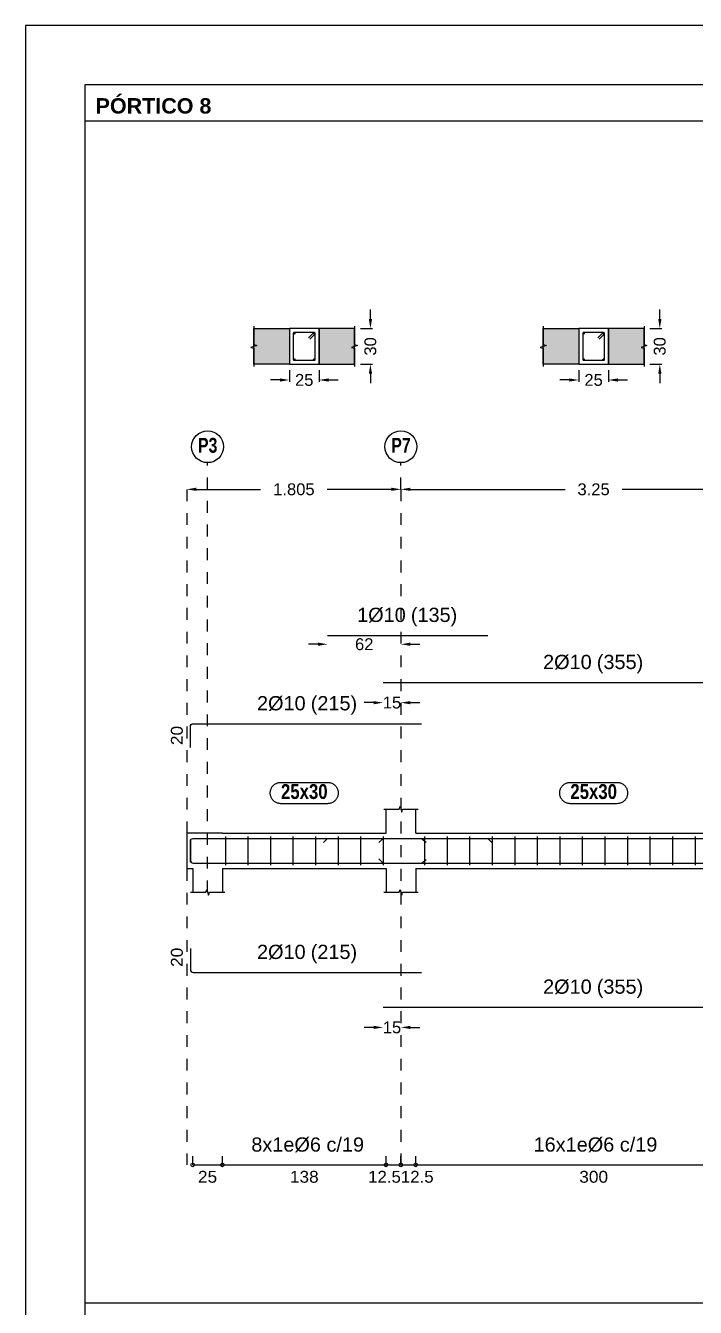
# Model space of a CAD drawing. Extents: x 2455 to 9764, y -806 to 181.
# Drawn here: x 4955.92 to 4961.57, y -398.53 to -387.73 of the extents above; entities that cross this region are included whole.
import ezdxf
from ezdxf.enums import TextEntityAlignment as Align

# ---------------------------------------------------------------- set-up
doc = ezdxf.new("R2010")
doc.units = 0
doc.header["$LTSCALE"] = 0.2
doc.header["$MEASUREMENT"] = 0
doc.linetypes.add('CYPE_RAYAPUNTO', pattern=[0.4125, 0.2025, -0.105, 0, -0.105])
doc.linetypes.add('PUNTOS2', pattern=[0.125, 0, -0.125])
doc.layers.add('01_cartela', color=6, linetype='CONTINUOUS', plot=False)
for name, color, linetype in [('01_cotas', 4, 'CONTINUOUS'), ('01_parcela', 7, 'CONTINUOUS'), ('01_primera', 5, 'CONTINUOUS'), ('01_texto cartela', 4, 'CONTINUOUS'), ('ALZ_CONT_NUDOS', 5, 'CONTINUOUS'), ('ALZ_CONT_VIG_HORMIGON', 5, 'CONTINUOUS'), ('ALZ_COT_COT_LIN_APOYOS', 120, 'CYPE_RAYAPUNTO'), ('ALZ_REF_REF_REFERENCIA', 3, 'CONTINUOUS'), ('ALZ_REF_TEXTO_REF_NOMBRE', 3, 'CONTINUOUS'), ('ARM_LONGITUDINAL_Ø10', 4, 'CONTINUOUS'), ('ARM_TRANSVERSAL_Ø6', 4, 'CONTINUOUS'), ('SEC_CONT_FORJADOS_SECCION', 8, 'CONTINUOUS'), ('SEC_CONT_VIG_HORMIGON_SECCION', 2, 'CONTINUOUS'), ('UNI_CORTANTES', 3, 'CONTINUOUS')]:
    doc.layers.add(name, color=color, linetype=linetype)
doc.layers.add('VIG_CARAS', color=5, linetype='CONTINUOUS', lineweight=9)
doc.styles.add('BERNARDO', font='GOTHICB.TTF')
doc.styles.add('CYPETXT_0.15', font='arial.ttf', dxfattribs={"height": 0.1})
doc.styles.add('Estilo1', font='swissel.ttf')
doc.styles.add('NIEVES2', font='sanss___.ttf')
doc.styles.add('NIEVES3', font='swisseb.ttf')
doc.styles.add('ROMANS', font='romans')
doc.dimstyles.new('DECIMAL-50', dxfattribs={"dimtxt": 0.08, "dimasz": 0.15, "dimexe": 0.05, "dimexo": 0.05, "dimgap": 0.09, "dimtad": 0, "dimzin": 0, "dimdsep": 46, "dimtxsty": 'ROMANS', "dimblk": 'DOTSMALL', "dimcen": 0.09, "dimclrt": 7, "dimadec": 0, "dimazin": 0, "dimtfac": 1.38, "dimtix": 1, "dimtofl": 0, "dimtmove": 2, "dimatfit": 3, "dimldrblk": 'OBLIQUE', "dimfxl": 1, "dimtolj": 1, "dimtzin": 0, "dimarcsym": 0})

# ---------------------------------------------------------------- blocks, each defined once
blk = doc.blocks.new('*D270')
at = {"layer": '01_cotas', "color": 0, "linetype": 'PUNTOS2', "lineweight": -2, "transparency": 16777216}
for p, q in [((4958.144, -390.633), (4958.144, -390.766)), ((4958.394, -390.633), (4958.394, -390.766))]:
    blk.add_line(p, q, dxfattribs=at)
at = {"layer": '01_cotas', "color": 0, "lineweight": -2, "transparency": 16777216}
for p, q in [((4958.064, -390.716), (4957.984, -390.716)), ((4958.474, -390.716), (4958.554, -390.716))]:
    blk.add_line(p, q, dxfattribs=at)
at = {"layer": '01_cotas', "color": 0, "transparency": 16777216}
for points in [[(4958.064, -390.703), (4958.064, -390.73), (4958.144, -390.716)], [(4958.474, -390.703), (4958.474, -390.73), (4958.394, -390.716)]]:
    blk.add_solid(points, dxfattribs=at)
at = {"layer": '01_cotas', "color": 5, "transparency": 16777216, "insert": (4958.269, -390.716), "char_height": 0.1, "attachment_point": 5, "style": 'Estilo1'}
blk.add_mtext('\\A1;25', dxfattribs=at)
blk = doc.blocks.new('*D271')
at = {"layer": '01_cotas', "color": 0, "lineweight": -2, "transparency": 16777216}
for p, q in [((4958.827, -390.203), (4958.827, -390.123)), ((4958.827, -390.663), (4958.827, -390.743))]:
    blk.add_line(p, q, dxfattribs=at)
at = {"layer": '01_cotas', "color": 0, "linetype": 'PUNTOS2', "lineweight": -2, "transparency": 16777216}
for p, q in [((4958.744, -390.283), (4958.877, -390.283)), ((4958.744, -390.583), (4958.877, -390.583))]:
    blk.add_line(p, q, dxfattribs=at)
at = {"layer": '01_cotas', "color": 0, "transparency": 16777216}
for points in [[(4958.814, -390.203), (4958.841, -390.203), (4958.827, -390.283)], [(4958.814, -390.663), (4958.841, -390.663), (4958.827, -390.583)]]:
    blk.add_solid(points, dxfattribs=at)
at = {"layer": '01_cotas', "color": 5, "transparency": 16777216, "insert": (4958.827, -390.433), "char_height": 0.1, "attachment_point": 5, "rotation": 90, "style": 'Estilo1'}
blk.add_mtext('\\A1;30', dxfattribs=at)
blk = doc.blocks.new('*D272')
at = {"layer": '01_cotas', "color": 0, "linetype": 'PUNTOS2', "lineweight": -2, "transparency": 16777216}
for p, q in [((4960.584, -390.633), (4960.584, -390.766)), ((4960.834, -390.633), (4960.834, -390.766))]:
    blk.add_line(p, q, dxfattribs=at)
at = {"layer": '01_cotas', "color": 0, "lineweight": -2, "transparency": 16777216}
for p, q in [((4960.504, -390.716), (4960.424, -390.716)), ((4960.914, -390.716), (4960.994, -390.716))]:
    blk.add_line(p, q, dxfattribs=at)
at = {"layer": '01_cotas', "color": 0, "transparency": 16777216}
for points in [[(4960.504, -390.703), (4960.504, -390.73), (4960.584, -390.716)], [(4960.914, -390.703), (4960.914, -390.73), (4960.834, -390.716)]]:
    blk.add_solid(points, dxfattribs=at)
at = {"layer": '01_cotas', "color": 5, "transparency": 16777216, "insert": (4960.709, -390.716), "char_height": 0.1, "attachment_point": 5, "style": 'Estilo1'}
blk.add_mtext('\\A1;25', dxfattribs=at)
blk = doc.blocks.new('*D273')
at = {"layer": '01_cotas', "color": 0, "lineweight": -2, "transparency": 16777216}
for p, q in [((4961.267, -390.203), (4961.267, -390.123)), ((4961.267, -390.663), (4961.267, -390.743))]:
    blk.add_line(p, q, dxfattribs=at)
at = {"layer": '01_cotas', "color": 0, "linetype": 'PUNTOS2', "lineweight": -2, "transparency": 16777216}
for p, q in [((4961.184, -390.283), (4961.317, -390.283)), ((4961.184, -390.583), (4961.317, -390.583))]:
    blk.add_line(p, q, dxfattribs=at)
at = {"layer": '01_cotas', "color": 0, "transparency": 16777216}
for points in [[(4961.254, -390.203), (4961.281, -390.203), (4961.267, -390.283)], [(4961.254, -390.663), (4961.281, -390.663), (4961.267, -390.583)]]:
    blk.add_solid(points, dxfattribs=at)
at = {"layer": '01_cotas', "color": 5, "transparency": 16777216, "insert": (4961.267, -390.433), "char_height": 0.1, "attachment_point": 5, "rotation": 90, "style": 'Estilo1'}
blk.add_mtext('\\A1;30', dxfattribs=at)
blk = doc.blocks.new('*D280')
at = {"layer": '01_cotas', "color": 0, "lineweight": -2, "transparency": 16777216}
for p, q in [((4957.359, -391.638), (4957.901, -391.638)), ((4959.004, -391.638), (4958.463, -391.638))]:
    blk.add_line(p, q, dxfattribs=at)
at = {"layer": '01_cotas', "color": 0, "transparency": 16777216}
for points in [[(4957.359, -391.624), (4957.359, -391.651), (4957.279, -391.638)], [(4959.004, -391.624), (4959.004, -391.651), (4959.084, -391.638)]]:
    blk.add_solid(points, dxfattribs=at)
at = {"layer": '01_cotas', "color": 5, "transparency": 16777216, "insert": (4958.182, -391.638), "char_height": 0.1, "attachment_point": 5, "style": 'Estilo1'}
blk.add_mtext('\\A1;1.805', dxfattribs=at)
blk = doc.blocks.new('*D281')
at = {"layer": '01_cotas', "color": 0, "lineweight": -2, "transparency": 16777216}
for p, q in [((4959.164, -391.638), (4960.469, -391.638)), ((4962.254, -391.638), (4960.95, -391.638))]:
    blk.add_line(p, q, dxfattribs=at)
at = {"layer": '01_cotas', "color": 0, "transparency": 16777216}
for points in [[(4959.164, -391.624), (4959.164, -391.651), (4959.084, -391.638)], [(4962.254, -391.624), (4962.254, -391.651), (4962.334, -391.638)]]:
    blk.add_solid(points, dxfattribs=at)
at = {"layer": '01_cotas', "color": 5, "transparency": 16777216, "insert": (4960.709, -391.638), "char_height": 0.1, "attachment_point": 5, "style": 'Estilo1'}
blk.add_mtext('\\A1;3.25', dxfattribs=at)
blk = doc.blocks.new('*D284')
at = {"layer": '01_cotas', "color": 0, "lineweight": -2, "transparency": 16777216}
for p, q in [((4958.854, -393.436), (4958.774, -393.436)), ((4959.164, -393.436), (4959.244, -393.436))]:
    blk.add_line(p, q, dxfattribs=at)
at = {"layer": '01_cotas', "color": 0, "transparency": 16777216}
for points in [[(4958.854, -393.423), (4958.854, -393.45), (4958.934, -393.436)], [(4959.164, -393.423), (4959.164, -393.45), (4959.084, -393.436)]]:
    blk.add_solid(points, dxfattribs=at)
at = {"layer": '01_cotas', "color": 5, "transparency": 16777216, "insert": (4959.009, -393.436), "char_height": 0.1, "attachment_point": 5, "style": 'Estilo1'}
blk.add_mtext('\\A1;15', dxfattribs=at)
blk = doc.blocks.new('*D285')
at = {"layer": '01_cotas', "color": 0, "lineweight": -2, "transparency": 16777216}
for p, q in [((4958.854, -396.174), (4958.774, -396.174)), ((4959.164, -396.174), (4959.244, -396.174))]:
    blk.add_line(p, q, dxfattribs=at)
at = {"layer": '01_cotas', "color": 0, "transparency": 16777216}
for points in [[(4958.854, -396.16), (4958.854, -396.187), (4958.934, -396.174)], [(4959.164, -396.16), (4959.164, -396.187), (4959.084, -396.174)]]:
    blk.add_solid(points, dxfattribs=at)
at = {"layer": '01_cotas', "color": 5, "transparency": 16777216, "insert": (4959.009, -396.174), "char_height": 0.1, "attachment_point": 5, "style": 'Estilo1'}
blk.add_mtext('\\A1;15', dxfattribs=at)
blk = doc.blocks.new('*D286')
at = {"layer": '01_cotas', "color": 0, "lineweight": -2, "transparency": 16777216}
for p, q in [((4958.386, -392.944), (4958.306, -392.944)), ((4959.164, -392.944), (4959.244, -392.944))]:
    blk.add_line(p, q, dxfattribs=at)
at = {"layer": '01_cotas', "color": 0, "transparency": 16777216}
for points in [[(4958.386, -392.93), (4958.386, -392.957), (4958.466, -392.944)], [(4959.164, -392.93), (4959.164, -392.957), (4959.084, -392.944)]]:
    blk.add_solid(points, dxfattribs=at)
at = {"layer": '01_cotas', "color": 5, "transparency": 16777216, "insert": (4958.775, -392.944), "char_height": 0.1, "attachment_point": 5, "style": 'Estilo1'}
blk.add_mtext('\\A1;62', dxfattribs=at)

msp = doc.modelspace()

# ---------------------------------------------------------------- hatches: boundary and pattern name
at = {"layer": 'SEC_CONT_FORJADOS_SECCION', "true_color": 0xdad7d3}
for points in [[(4957.844, -390.283), (4958.144, -390.283), (4958.144, -390.583), (4957.844, -390.583)], [(4958.694, -390.283), (4958.394, -390.283), (4958.394, -390.583), (4958.694, -390.583)], [(4960.284, -390.283), (4960.584, -390.283), (4960.584, -390.583), (4960.284, -390.583)], [(4961.134, -390.283), (4960.834, -390.283), (4960.834, -390.583), (4961.134, -390.583)]]:
    msp.add_hatch(color=254, dxfattribs=at).paths.add_polyline_path(points)

# ---------------------------------------------------------------- linework, layer by layer
at = {"layer": '01_cartela', "color": 3}
msp.add_lwpolyline([(4955.92, -387.729), (4955.92, -409.264), (4986.558, -409.264), (4986.558, -387.729)], close=True, dxfattribs=at)
at = {"layer": '01_parcela', "color": 7, "ltscale": 2.5}
for p, q in [((4956.42, -388.229), (4956.419, -398.496)), ((4968.005, -388.229), (4956.42, -388.229)), ((4956.419, -398.496), (4956.418, -408.764)), ((4956.419, -398.496), (4968.005, -398.496))]:
    msp.add_line(p, q, dxfattribs=at)
at = {"layer": '01_primera', "ltscale": 2.5}
msp.add_line((4956.42, -388.531), (4968.005, -388.531), dxfattribs=at)
at = {"layer": 'ALZ_CONT_NUDOS'}
for p, q in [((4958.959, -394.535), (4958.959, -394.335)), ((4959.209, -394.535), (4959.209, -394.335)), ((4957.329, -394.835), (4957.329, -395.035)), ((4957.579, -394.835), (4957.579, -395.035)), ((4958.959, -394.835), (4958.959, -395.035)), ((4959.209, -394.835), (4959.209, -395.035))]:
    msp.add_line(p, q, dxfattribs=at)
for points in [[(4958.939, -394.335), (4959.069, -394.335), (4959.077, -394.31), (4959.092, -394.36), (4959.099, -394.335), (4959.229, -394.335)], [(4957.579, -394.535), (4957.329, -394.535), (4957.279, -394.535), (4957.279, -394.835), (4957.329, -394.835)], [(4957.309, -395.035), (4957.439, -395.035), (4957.447, -395.01), (4957.462, -395.06), (4957.469, -395.035), (4957.599, -395.035)], [(4958.939, -395.035), (4959.069, -395.035), (4959.077, -395.01), (4959.092, -395.06), (4959.099, -395.035), (4959.229, -395.035)]]:
    msp.add_lwpolyline(points, dxfattribs=at)
at = {"layer": 'ALZ_CONT_VIG_HORMIGON'}
for p, q in [((4957.579, -394.535), (4958.959, -394.535)), ((4959.209, -394.535), (4962.209, -394.535)), ((4957.579, -394.835), (4958.959, -394.835)), ((4959.209, -394.835), (4962.209, -394.835))]:
    msp.add_line(p, q, dxfattribs=at)
at = {"layer": 'ALZ_COT_COT_LIN_APOYOS'}
for p, q in [((4957.454, -391.638), (4957.454, -391.413)), ((4959.084, -391.638), (4959.084, -391.413)), ((4957.279, -391.638), (4957.279, -397.333)), ((4957.454, -395.035), (4957.454, -391.638)), ((4959.084, -391.638), (4959.084, -397.333))]:
    msp.add_line(p, q, dxfattribs=at)
at = {"layer": 'ALZ_REF_REF_REFERENCIA'}
for centre in [(4957.454, -391.279), (4959.084, -391.279)]:
    msp.add_circle(centre, 0.134, dxfattribs=at)
at = {"layer": 'ALZ_REF_TEXTO_REF_NOMBRE', "color": 5}
for points in [[(4958.466, -394.108), (4958.472, -394.108), (4958.478, -394.108), (4958.484, -394.109), (4958.49, -394.111), (4958.495, -394.113), (4958.501, -394.115), (4958.507, -394.117), (4958.512, -394.12), (4958.517, -394.123), (4958.522, -394.127), (4958.526, -394.131), (4958.531, -394.135), (4958.535, -394.139), (4958.538, -394.144), (4958.542, -394.149), (4958.545, -394.154), (4958.548, -394.16), (4958.55, -394.165), (4958.552, -394.171), (4958.553, -394.177), (4958.555, -394.183), (4958.555, -394.189), (4958.556, -394.195), (4958.556, -394.201), (4958.555, -394.207), (4958.555, -394.213), (4958.553, -394.218), (4958.552, -394.224), (4958.55, -394.23), (4958.548, -394.235), (4958.545, -394.241), (4958.542, -394.246), (4958.538, -394.251), (4958.535, -394.256), (4958.531, -394.26), (4958.526, -394.264), (4958.522, -394.268), (4958.517, -394.272), (4958.512, -394.275), (4958.507, -394.278), (4958.501, -394.28), (4958.495, -394.283), (4958.49, -394.284), (4958.484, -394.286), (4958.478, -394.287), (4958.472, -394.287), (4958.466, -394.288), (4958.073, -394.288), (4958.067, -394.287), (4958.061, -394.287), (4958.055, -394.286), (4958.049, -394.284), (4958.043, -394.283), (4958.038, -394.28), (4958.032, -394.278), (4958.027, -394.275), (4958.022, -394.272), (4958.017, -394.268), (4958.013, -394.264), (4958.008, -394.26), (4958.004, -394.256), (4958, -394.251), (4957.997, -394.246), (4957.994, -394.241), (4957.991, -394.235), (4957.989, -394.23), (4957.987, -394.224), (4957.985, -394.218), (4957.984, -394.213), (4957.983, -394.207), (4957.983, -394.201), (4957.983, -394.195), (4957.983, -394.189), (4957.984, -394.183), (4957.985, -394.177), (4957.987, -394.171), (4957.989, -394.165), (4957.991, -394.16), (4957.994, -394.154), (4957.997, -394.149), (4958, -394.144), (4958.004, -394.139), (4958.008, -394.135), (4958.013, -394.131), (4958.017, -394.127), (4958.022, -394.123), (4958.027, -394.12), (4958.032, -394.117), (4958.038, -394.115), (4958.043, -394.113), (4958.049, -394.111), (4958.055, -394.109), (4958.061, -394.108), (4958.067, -394.108), (4958.073, -394.108), (4958.466, -394.108)], [(4960.906, -394.108), (4960.912, -394.108), (4960.918, -394.108), (4960.924, -394.109), (4960.93, -394.111), (4960.935, -394.113), (4960.941, -394.115), (4960.947, -394.117), (4960.952, -394.12), (4960.957, -394.123), (4960.962, -394.127), (4960.966, -394.131), (4960.971, -394.135), (4960.975, -394.139), (4960.978, -394.144), (4960.982, -394.149), (4960.985, -394.154), (4960.988, -394.16), (4960.99, -394.165), (4960.992, -394.171), (4960.993, -394.177), (4960.995, -394.183), (4960.995, -394.189), (4960.996, -394.195), (4960.996, -394.201), (4960.995, -394.207), (4960.995, -394.213), (4960.993, -394.218), (4960.992, -394.224), (4960.99, -394.23), (4960.988, -394.235), (4960.985, -394.241), (4960.982, -394.246), (4960.978, -394.251), (4960.975, -394.256), (4960.971, -394.26), (4960.966, -394.264), (4960.962, -394.268), (4960.957, -394.272), (4960.952, -394.275), (4960.947, -394.278), (4960.941, -394.28), (4960.935, -394.283), (4960.93, -394.284), (4960.924, -394.286), (4960.918, -394.287), (4960.912, -394.287), (4960.906, -394.288), (4960.513, -394.288), (4960.507, -394.287), (4960.501, -394.287), (4960.495, -394.286), (4960.489, -394.284), (4960.483, -394.283), (4960.478, -394.28), (4960.472, -394.278), (4960.467, -394.275), (4960.462, -394.272), (4960.457, -394.268), (4960.453, -394.264), (4960.448, -394.26), (4960.444, -394.256), (4960.44, -394.251), (4960.437, -394.246), (4960.434, -394.241), (4960.431, -394.235), (4960.429, -394.23), (4960.427, -394.224), (4960.425, -394.218), (4960.424, -394.213), (4960.423, -394.207), (4960.423, -394.201), (4960.423, -394.195), (4960.423, -394.189), (4960.424, -394.183), (4960.425, -394.177), (4960.427, -394.171), (4960.429, -394.165), (4960.431, -394.16), (4960.434, -394.154), (4960.437, -394.149), (4960.44, -394.144), (4960.444, -394.139), (4960.448, -394.135), (4960.453, -394.131), (4960.457, -394.127), (4960.462, -394.123), (4960.467, -394.12), (4960.472, -394.117), (4960.478, -394.115), (4960.483, -394.113), (4960.489, -394.111), (4960.495, -394.109), (4960.501, -394.108), (4960.507, -394.108), (4960.513, -394.108), (4960.906, -394.108)]]:
    msp.add_lwpolyline(points, close=True, dxfattribs=at)
at = {"layer": 'ARM_LONGITUDINAL_Ø10'}
for p, q in [((4958.466, -394.581), (4958.431, -394.616)), ((4958.934, -394.581), (4958.899, -394.616)), ((4959.259, -394.581), (4959.298, -394.612)), ((4959.816, -394.581), (4959.852, -394.616)), ((4958.934, -394.789), (4958.899, -394.753)), ((4959.259, -394.789), (4959.298, -394.757))]:
    msp.add_line(p, q, dxfattribs=at)
for points in [[(4958.466, -392.869), (4959.816, -392.869)], [(4958.934, -393.265), (4962.484, -393.265)], [(4957.309, -393.814), (4957.309, -393.639), (4957.311, -393.629), (4957.317, -393.621), (4957.325, -393.616), (4957.334, -393.614), (4959.259, -393.614)], [(4957.309, -394.781), (4957.309, -394.606), (4957.311, -394.596), (4957.317, -394.588), (4957.325, -394.583), (4957.334, -394.581), (4959.259, -394.581)], [(4957.309, -394.589), (4957.309, -394.764), (4957.311, -394.773), (4957.317, -394.781), (4957.325, -394.787), (4957.334, -394.789), (4959.259, -394.789)], [(4958.466, -394.581), (4959.816, -394.581)], [(4958.934, -394.581), (4962.484, -394.581)], [(4958.934, -394.789), (4962.484, -394.789)], [(4957.309, -395.51), (4957.309, -395.685), (4957.311, -395.694), (4957.317, -395.702), (4957.325, -395.708), (4957.334, -395.71), (4959.259, -395.71)], [(4958.934, -396.003), (4962.484, -396.003)]]:
    msp.add_lwpolyline(points, dxfattribs=at)
for centre in [(4958.185, -390.324), (4958.353, -390.324), (4960.625, -390.324), (4960.793, -390.324), (4958.185, -390.542), (4958.353, -390.542), (4960.625, -390.542), (4960.793, -390.542)]:
    msp.add_circle(centre, 0.005, dxfattribs=at)
at = {"layer": 'ARM_TRANSVERSAL_Ø6'}
for p, q in [((4957.604, -394.565), (4957.604, -394.805)), ((4957.794, -394.565), (4957.794, -394.805)), ((4957.984, -394.565), (4957.984, -394.805)), ((4958.174, -394.565), (4958.174, -394.805)), ((4958.364, -394.565), (4958.364, -394.805)), ((4958.554, -394.565), (4958.554, -394.805)), ((4958.744, -394.565), (4958.744, -394.805)), ((4958.934, -394.565), (4958.934, -394.805)), ((4959.284, -394.565), (4959.284, -394.805)), ((4959.474, -394.565), (4959.474, -394.805)), ((4959.664, -394.565), (4959.664, -394.805)), ((4959.854, -394.565), (4959.854, -394.805)), ((4960.044, -394.565), (4960.044, -394.805)), ((4960.234, -394.565), (4960.234, -394.805)), ((4960.424, -394.565), (4960.424, -394.805)), ((4960.614, -394.565), (4960.614, -394.805)), ((4960.804, -394.565), (4960.804, -394.805)), ((4960.994, -394.565), (4960.994, -394.805)), ((4961.184, -394.565), (4961.184, -394.805)), ((4961.374, -394.565), (4961.374, -394.805)), ((4961.564, -394.565), (4961.564, -394.805))]:
    msp.add_line(p, q, dxfattribs=at)
for points in [[(4958.317, -390.372), (4958.359, -390.33), (4958.36, -390.329), (4958.361, -390.327), (4958.361, -390.326), (4958.361, -390.324), (4958.361, -390.323), (4958.361, -390.321), (4958.36, -390.32), (4958.359, -390.319), (4958.358, -390.318), (4958.356, -390.317), (4958.355, -390.316), (4958.353, -390.316), (4958.185, -390.316), (4958.182, -390.317), (4958.18, -390.319), (4958.178, -390.321), (4958.177, -390.324), (4958.177, -390.542), (4958.178, -390.545), (4958.18, -390.548), (4958.182, -390.55), (4958.185, -390.55), (4958.353, -390.55), (4958.356, -390.55), (4958.359, -390.548), (4958.361, -390.545), (4958.361, -390.542), (4958.361, -390.324), (4958.361, -390.323), (4958.361, -390.321), (4958.36, -390.32), (4958.359, -390.319), (4958.358, -390.318), (4958.356, -390.317), (4958.355, -390.316), (4958.353, -390.316), (4958.352, -390.316), (4958.35, -390.317), (4958.349, -390.318), (4958.348, -390.319), (4958.305, -390.361)], [(4960.757, -390.372), (4960.799, -390.33), (4960.8, -390.329), (4960.801, -390.327), (4960.801, -390.326), (4960.801, -390.324), (4960.801, -390.323), (4960.801, -390.321), (4960.8, -390.32), (4960.799, -390.319), (4960.798, -390.318), (4960.796, -390.317), (4960.795, -390.316), (4960.793, -390.316), (4960.625, -390.316), (4960.622, -390.317), (4960.62, -390.319), (4960.618, -390.321), (4960.617, -390.324), (4960.617, -390.542), (4960.618, -390.545), (4960.62, -390.548), (4960.622, -390.55), (4960.625, -390.55), (4960.793, -390.55), (4960.796, -390.55), (4960.799, -390.548), (4960.801, -390.545), (4960.801, -390.542), (4960.801, -390.324), (4960.801, -390.323), (4960.801, -390.321), (4960.8, -390.32), (4960.799, -390.319), (4960.798, -390.318), (4960.796, -390.317), (4960.795, -390.316), (4960.793, -390.316), (4960.792, -390.316), (4960.79, -390.317), (4960.789, -390.318), (4960.788, -390.319), (4960.745, -390.361)]]:
    msp.add_lwpolyline(points, dxfattribs=at)
at = {"layer": 'SEC_CONT_FORJADOS_SECCION'}
for points in [[(4957.844, -390.263), (4957.844, -390.418), (4957.869, -390.426), (4957.819, -390.441), (4957.844, -390.448), (4957.844, -390.603)], [(4958.694, -390.263), (4958.694, -390.418), (4958.719, -390.426), (4958.669, -390.441), (4958.694, -390.448), (4958.694, -390.603)], [(4960.284, -390.263), (4960.284, -390.418), (4960.309, -390.426), (4960.259, -390.441), (4960.284, -390.448), (4960.284, -390.603)], [(4961.134, -390.263), (4961.134, -390.418), (4961.159, -390.426), (4961.109, -390.441), (4961.134, -390.448), (4961.134, -390.603)], [(4957.844, -390.283), (4958.144, -390.283), (4958.144, -390.583), (4957.844, -390.583)], [(4958.694, -390.283), (4958.394, -390.283), (4958.394, -390.583), (4958.694, -390.583)], [(4960.284, -390.283), (4960.584, -390.283), (4960.584, -390.583), (4960.284, -390.583)], [(4961.134, -390.283), (4960.834, -390.283), (4960.834, -390.583), (4961.134, -390.583)]]:
    msp.add_lwpolyline(points, dxfattribs=at)
at = {"layer": 'SEC_CONT_FORJADOS_SECCION', "color": 254, "true_color": 0xdad7d3}
for points in [[(4957.844, -390.283), (4958.144, -390.283), (4958.144, -390.583), (4957.844, -390.583)], [(4958.694, -390.283), (4958.394, -390.283), (4958.394, -390.583), (4958.694, -390.583)], [(4960.284, -390.283), (4960.584, -390.283), (4960.584, -390.583), (4960.284, -390.583)], [(4961.134, -390.283), (4960.834, -390.283), (4960.834, -390.583), (4961.134, -390.583)]]:
    msp.add_lwpolyline(points, close=True, dxfattribs=at)
at = {"layer": 'SEC_CONT_VIG_HORMIGON_SECCION'}
for points in [[(4958.394, -390.283), (4958.144, -390.283), (4958.144, -390.583), (4958.394, -390.583), (4958.394, -390.283)], [(4960.834, -390.283), (4960.584, -390.283), (4960.584, -390.583), (4960.834, -390.583), (4960.834, -390.283)]]:
    msp.add_lwpolyline(points, close=True, dxfattribs=at)
at = {"layer": 'UNI_CORTANTES', "color": 2}
for p, q in [((4957.329, -397.333), (4957.329, -397.258)), ((4957.579, -397.333), (4957.579, -397.258)), ((4958.959, -397.333), (4958.959, -397.258)), ((4959.084, -397.333), (4959.084, -397.258)), ((4959.209, -397.333), (4959.209, -397.258))]:
    msp.add_line(p, q, dxfattribs=at)
for points in [[(4957.329, -397.333), (4957.579, -397.333), (4957.579, -397.258)], [(4957.579, -397.333), (4958.959, -397.333), (4958.959, -397.258)], [(4958.959, -397.333), (4959.084, -397.333), (4959.084, -397.258)], [(4959.084, -397.333), (4959.209, -397.333), (4959.209, -397.258)], [(4959.209, -397.333), (4962.209, -397.333), (4962.209, -397.258)]]:
    msp.add_lwpolyline(points, dxfattribs=at)
for centre in [(4957.329, -397.333), (4957.579, -397.333), (4957.579, -397.333), (4958.959, -397.333), (4958.959, -397.333), (4959.084, -397.333), (4959.084, -397.333), (4959.209, -397.333), (4959.209, -397.333)]:
    msp.add_circle(centre, 0.015, dxfattribs=at)

# ---------------------------------------------------------------- texts
at = {"layer": '01_texto cartela', "color": 5, "style": 'NIEVES3'}
msp.add_text('PÓRTICO 8', height=0.1297, dxfattribs=at).set_placement((4956.51, -388.47))
at = {"layer": 'ALZ_REF_TEXTO_REF_NOMBRE', "color": 5, "style": 'BERNARDO'}
for s, width, p, p2 in [('P3', 0.846434, (4957.372, -391.329), (4957.537, -391.329)), ('P7', 0.846434, (4959.002, -391.329), (4959.167, -391.329)), ('25x30', 0.806421, (4958.073, -394.248), (4958.466, -394.248)), ('25x30', 0.806421, (4960.513, -394.248), (4960.906, -394.248))]:
    msp.add_text(s, height=0.125, dxfattribs=dict(at, width=width)).set_placement(p, p2, align=Align.FIT)
at = {"layer": 'UNI_CORTANTES', "color": 4, "style": 'CYPETXT_0.15', "width": 1.042546}
for p, p2 in [((4957.245, -393.794), (4957.245, -393.632)), ((4957.245, -395.664), (4957.245, -395.502))]:
    msp.add_text('20', height=0.1, rotation=90, dxfattribs=at).set_placement(p, p2, align=Align.FIT)
at = {"layer": 'UNI_CORTANTES', "color": 2, "style": 'CYPETXT_0.15'}
for s, width, p, p2 in [('25', 1.042546, (4957.373, -397.483), (4957.535, -397.483)), ('138', 1.042546, (4958.148, -397.483), (4958.391, -397.483)), ('12.5', 1.015093, (4958.808, -397.483), (4959.084, -397.483)), ('12.5', 1.015093, (4959.084, -397.483), (4959.36, -397.483)), ('300', 1.042546, (4960.588, -397.483), (4960.831, -397.483))]:
    msp.add_text(s, height=0.1, dxfattribs=dict(at, width=width)).set_placement(p, p2, align=Align.FIT)
at = {"layer": 'VIG_CARAS', "color": 5, "style": 'NIEVES2'}
for s, p in [('1%%c10', (4958.715, -392.792)), ('(135)', (4959.168, -392.792)), ('2%%c10', (4960.283, -393.189)), ('(355)', (4960.736, -393.189)), ('2%%c10', (4957.871, -393.537)), ('(215)', (4958.324, -393.537)), ('2%%c10', (4957.871, -395.633)), ('(215)', (4958.324, -395.633)), ('2%%c10', (4960.283, -395.926)), ('(355)', (4960.736, -395.926))]:
    msp.add_text(s, height=0.12, dxfattribs=at).set_placement(p, align=Align.BOTTOM_LEFT)
at = {"layer": 'VIG_CARAS', "color": 4, "style": 'NIEVES2'}
for s, p in [('8x1e%%c6 c/19', (4957.823, -397.257)), ('16x1e%%c6 c/19', (4960.203, -397.257))]:
    msp.add_text(s, height=0.12, dxfattribs=at).set_placement(p, align=Align.BOTTOM_LEFT)

# ---------------------------------------------------------------- dimensions: what is measured, and where the dimension line sits
at = {"layer": '01_cotas', "color": 2}
for p1, p2, distance, text, picture, middle in [((4958.694, -390.583), (4958.694, -390.283), -0.133, '30', '*D271', (4958.827, -390.433)), ((4961.134, -390.583), (4961.134, -390.283), -0.133, '30', '*D273', (4961.267, -390.433)), ((4958.144, -390.583), (4958.394, -390.583), -0.133, '25', '*D270', (4958.269, -390.716)), ((4960.584, -390.583), (4960.834, -390.583), -0.133, '25', '*D272', (4960.709, -390.716)), ((4959.084, -391.638), (4957.279, -391.638), 0, '1.805', '*D280', (4958.182, -391.638)), ((4962.334, -391.638), (4959.084, -391.638), 0, '3.25', '*D281', (4960.709, -391.638)), ((4958.466, -392.944), (4959.084, -392.944), 0, '62', '*D286', (4958.775, -392.944)), ((4958.934, -393.436), (4959.084, -393.436), 0, '15', '*D284', (4959.009, -393.436)), ((4958.934, -396.174), (4959.084, -396.174), 0, '15', '*D285', (4959.009, -396.174))]:
    dim = msp.add_aligned_dim(p1=p1, p2=p2, distance=distance, text=text, dimstyle='DECIMAL-50', override={"dimtxt": 0.1, "dimasz": 0.08, "dimtxsty": 'Estilo1', "dimsah": 1, "dimclrt": 5, "dimfxl": 0.09, "dimarcsym": 2}, dxfattribs=at)
    dim.commit()
    dim.dimension.update_dxf_attribs({"geometry": picture, "text_midpoint": middle})

doc.saveas('drawing.dxf')
